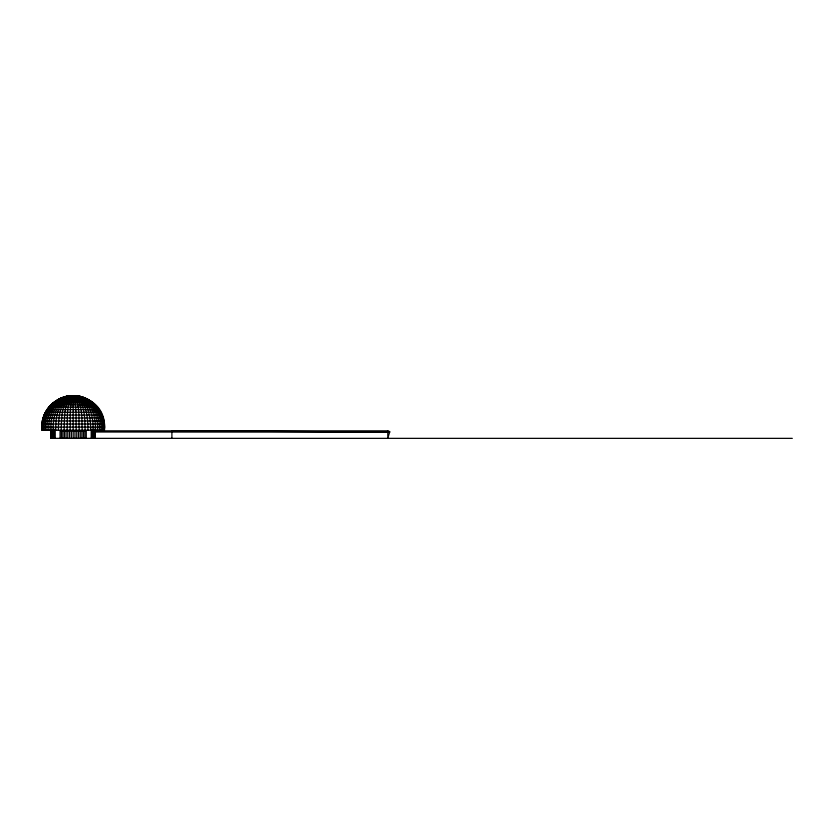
<?xml version="1.0" encoding="UTF-8"?>
<svg xmlns="http://www.w3.org/2000/svg" width="834" height="834" viewBox="0 0 834 834"><rect width="100%" height="100%" fill="white"/><g stroke="black" fill="none" stroke-linecap="round" stroke-linejoin="round"><path stroke-width="1.25" d="M73.163 430.198L73.163 395.65C56.441 395.264 41.116 410.286 41.856 427.112M76.228 430.198C75.8 418.793 76.957 406.773 73.465 395.806C57.765 394.972 43.201 408.41 42.002 424.026M79.272 430.198C78.313 419.064 80.888 404.448 73.163 395.65C55.398 395.295 41.043 412.924 43.201 430.198M82.253 430.198C81.367 419.054 83.609 402.551 73.163 395.65C55.544 395.41 42.159 413.351 44.233 430.198M85.141 430.198C84.599 418.772 85.621 400.831 73.163 395.65C55.753 395.577 43.587 413.883 45.547 430.198M87.924 430.198C87.841 418.261 87.08 399.392 73.163 395.65C56.014 395.837 45.338 414.519 47.131 430.198M90.562 430.198C90.958 417.573 88.154 398.245 73.163 395.65C56.358 396.192 47.402 415.238 48.956 430.198M93.022 430.198C93.877 416.802 88.936 397.359 73.163 395.65C56.795 396.682 49.779 416.01 51.02 430.198M95.305 430.198C96.546 416.01 89.519 396.682 73.163 395.65C57.39 397.359 52.438 416.802 53.303 430.198M97.37 430.198C98.912 415.238 89.968 396.192 73.163 395.65C58.171 398.245 55.367 417.573 55.763 430.198M99.194 430.198C100.987 414.519 90.312 395.837 73.163 395.65C59.245 399.392 58.484 418.261 58.401 430.198M100.778 430.198C102.738 413.883 90.572 395.577 73.163 395.65C60.705 400.831 61.726 418.772 61.184 430.198M102.092 430.198C104.167 413.351 90.781 395.41 73.163 395.65C62.717 402.551 64.958 419.054 64.072 430.198M103.124 430.198C105.282 412.924 90.927 395.295 73.163 395.65C65.438 404.448 68.013 419.064 67.054 430.198M103.875 430.198C106.085 412.622 91.031 395.212 73.163 395.65C68.972 406.231 70.744 418.856 70.098 430.198M104.323 430.198C106.554 412.444 91.104 395.16 73.163 395.65M42.451 430.198C38.51 384.964 108.222 385.256 104.469 430.198L41.856 430.198M67.022 396.254L79.303 396.254M64.03 397.005L82.295 397.005M61.122 398.047L85.204 398.047M58.328 399.361L87.997 399.361M55.68 400.956L90.645 400.956M53.199 402.791L93.127 402.791M50.916 404.865L95.41 404.865M48.841 407.148L97.484 407.148M47.006 409.63L99.319 409.63M45.411 412.277L100.914 412.277M44.098 415.071L102.228 415.071M43.055 417.98L103.27 417.98M42.305 420.972L104.021 420.972M41.856 424.026L104.469 424.026M104.625 427.112L41.7 427.112L42.002 430.198M94.086 430.844L387.789 430.844L389.78 431.585L387.789 438.35L387.789 430.844M94.086 432.012L389.78 432.127M50.686 438.35L792.3 438.35M171.898 438.35L171.898 430.844L387.789 432.012M171.887 430.844L171.898 432.012M95.639 429.364L95.524 431.929M95.201 429.364L95.201 438.35M94.669 429.364L94.669 438.35M93.929 429.364L93.929 438.35M92.981 429.364L92.981 438.35M91.844 429.364L91.844 438.35M91.208 429.364L91.208 438.35M86.256 438.35L86.256 430.844L60.069 430.844L60.069 438.35M84.912 430.844L84.912 438.35M83.452 430.844L83.452 438.35M81.888 430.844L81.888 438.35M80.252 430.844L80.252 438.35M78.532 430.844L78.532 438.35M76.77 430.844L76.77 438.35M74.977 430.844L74.977 438.35M73.163 430.844L73.163 438.35M71.349 430.844L71.349 438.35M69.556 430.844L69.556 438.35M67.783 430.844L67.783 438.35M66.074 430.844L66.074 438.35M64.437 430.844L64.437 438.35M62.873 430.844L62.873 438.35M61.414 430.844L61.414 438.35M55.117 429.364L55.117 438.35M54.481 429.364L54.481 438.35M53.345 429.364L53.345 438.35M52.396 429.364L52.396 438.35M51.656 429.364L51.656 438.35M51.124 429.364L51.124 438.35M50.686 429.364L50.801 438.35"/></g></svg>
